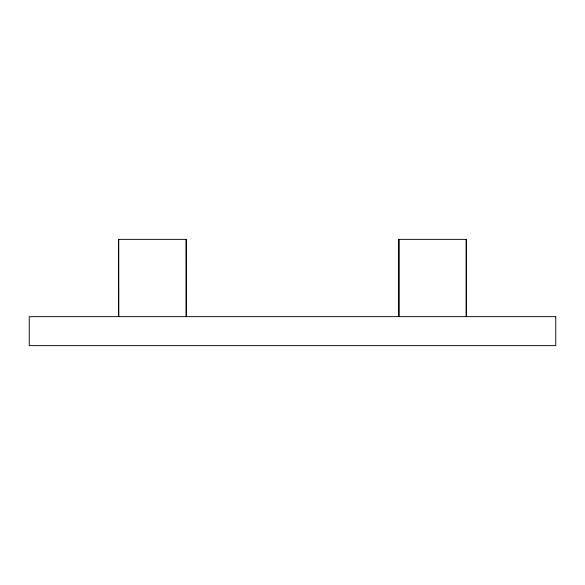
<?xml version="1.0" encoding="UTF-8"?>
<svg xmlns="http://www.w3.org/2000/svg" width="585" height="585" viewBox="0 0 585 585"><rect width="100%" height="100%" fill="white"/><g stroke="black" fill="none" stroke-linecap="round" stroke-linejoin="round"><path stroke-width="0.88" d="M118.689 239.367L118.689 316.653L118.609 239.367L186.235 239.367L186.235 316.653L186.154 239.367M466.384 316.653L466.384 239.367L398.773 239.367L398.773 316.653M466.143 239.367L466.143 316.653M399.014 239.367L399.014 316.653M555.75 316.653L29.25 316.653L29.25 345.633L555.75 345.633L555.75 316.653"/></g></svg>
